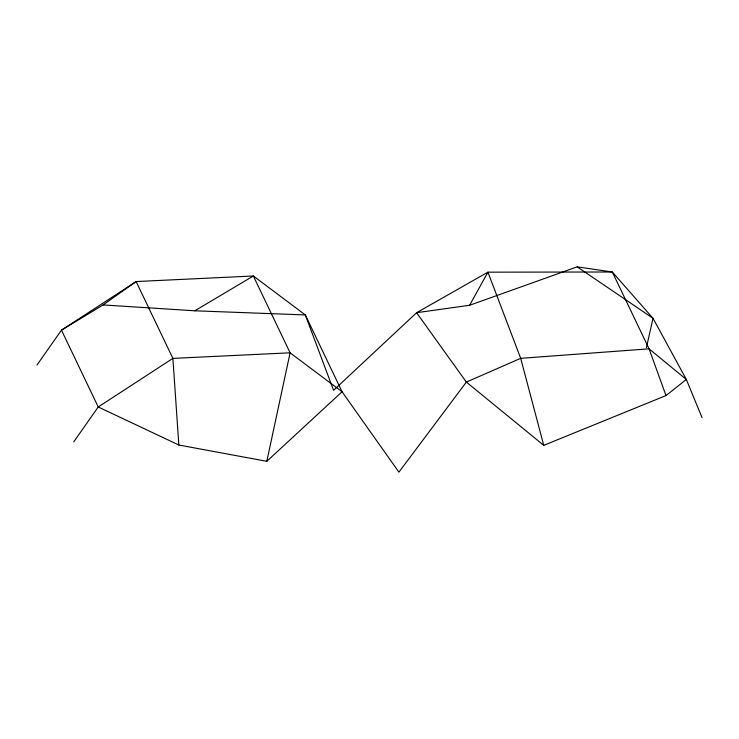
<?xml version="1.0" encoding="UTF-8"?>
<svg xmlns="http://www.w3.org/2000/svg" width="739" height="739" viewBox="0 0 739 739"><rect width="100%" height="100%" fill="white"/><g stroke="black" fill="none" stroke-linecap="round" stroke-linejoin="round"><path stroke-width="1.11" d="M178.847 445.026L172.889 358.387L136.133 281.559L103.1 304.939L61.476 330.157L98.232 406.977L178.847 445.026L266.807 461.312L290.104 352.808L253.348 275.989L136.133 281.559L61.476 330.157L36.95 365.084M646.422 347.709L652.999 318.278L612.308 271.998L577.177 266.844L469.616 305.272L416.602 312.699L333.575 390.312L305.318 314.934L253.348 275.989L194.8 310.796L103.1 304.939M469.616 305.272L487.934 272.164L612.308 271.998L649.064 348.826L666.005 395.577L543.756 445.34L466.355 382.081L416.602 312.699L487.934 272.164L520.699 358.332L543.756 445.34M73.706 441.904L98.232 406.977L172.889 358.387L290.104 352.808L342.074 391.762L398.903 472.156L466.355 382.081L520.699 358.332L649.064 348.826L686.337 379.467L702.05 417.655M266.807 461.312L342.074 391.762L305.318 314.934L194.8 310.796M666.005 395.577L686.337 379.467L652.999 318.278L577.177 266.844"/></g></svg>
